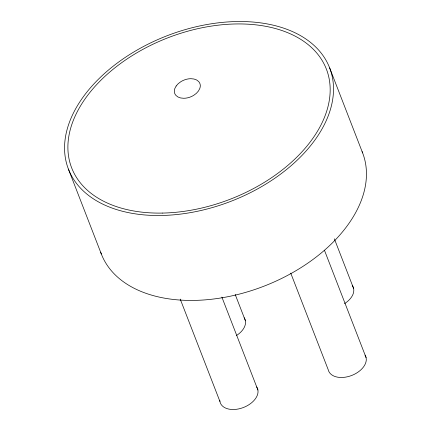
<?xml version="1.0" encoding="UTF-8"?>
<svg xmlns="http://www.w3.org/2000/svg" width="431" height="431" viewBox="0 0 431 431"><rect width="100%" height="100%" fill="white"/><g stroke="black" fill="none" stroke-linecap="round" stroke-linejoin="round"><path stroke-width="0.65" d="M329.667 67.947A140.08 88.727 -21.2 0 1 161.383 215.484A140.08 88.727 -21.2 0 1 106.048 72.117A140.08 88.727 -21.2 0 1 329.667 67.947L362.6 152.865M334.359 238.817L353.592 288.409M324.441 250.249L366.075 357.59M290.753 273.135L328.25 369.803A19.923 12.618 -21.2 0 0 351.982 375.358A19.923 12.618 -21.2 0 0 365.068 355.144M235.197 294.459L245.422 320.82M221.868 297.099L257.905 390.001M180.233 299.119L219.918 401.433M68.4 169.087L101.333 254.004M362.115 151.642A140.08 88.727 -21.2 0 1 263.433 286.394A140.08 88.727 -21.2 0 1 100.655 252.151M244.188 317.766A19.923 12.618 -21.2 0 1 236.333 335.614M352.208 285.414A19.923 12.618 -21.2 0 1 344.558 303.607M256.671 386.946A19.923 12.618 -21.2 0 1 242.825 407.726A19.923 12.618 -21.2 0 1 219.794 400.324M176.166 86.001L174.824 88.538A15.004 9.504 -21.2 0 0 175.967 95.45L177.992 96.997L180.648 97.966L183.762 98.284A12.871 8.151 -21.2 0 0 193.643 95.386L196.364 93.349L198.47 90.979L199.817 88.441A15.004 9.504 -21.2 0 0 198.669 81.529L196.649 79.983L193.988 79.013L190.874 78.69A12.871 8.151 -21.2 0 0 180.998 81.594L178.272 83.63L176.166 86.001M162.32 213.076A136.6 86.518 -21.2 0 0 326.418 69.202A136.6 86.518 -21.2 0 0 108.359 73.275A136.6 86.518 -21.2 0 0 162.32 213.076"/></g></svg>
